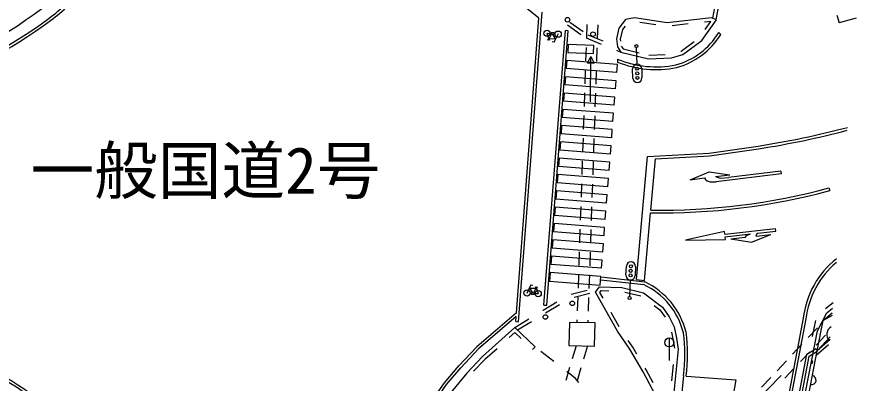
# Model space of a CAD drawing. Units: millimetres, scale not verified. Extents: x 40000 to 680000, y 20000 to 380000.
# Drawn here: x 462144 to 508326, y 277012 to 297162 of the extents above; entities that cross this region are included whole.
import ezdxf
from ezdxf.enums import TextEntityAlignment as Align

# ---------------------------------------------------------------- set-up
doc = ezdxf.new("R2010")
doc.units = ezdxf.units.MM
doc.header["$LTSCALE"] = 1000
doc.layers.add('M-BGD', color=7, linetype='Continuous', lineweight=25)
doc.layers.add('M-STR-STRC', color=7, linetype='Continuous', lineweight=25)
doc.layers.add('M-BMK-HTXT', color=7, linetype='Continuous')
doc.styles.add('ＭＳ ゴシック', font='')
doc.styles.get('ＭＳ ゴシック').set_extended_font_data('MS Gothic')

msp = doc.modelspace()

# ---------------------------------------------------------------- linework, layer by layer
at = {"layer": 'M-BGD'}
for p, q in [((500438, 297078), (500607, 297962)), ((500626, 296999), (500795, 297883)), ((492446, 296712), (493182, 296195)), ((492566, 296872), (493302, 296354)), ((493504, 296730), (493479, 295981)), ((494103, 296711), (494078, 295961)), ((495610, 296652), (495460, 296457)), ((497303, 296724), (496413, 296855)), ((499089, 296768), (498195, 296667)), ((500327, 296908), (499983, 296869)), ((500013, 296458), (500331, 296906)), ((500331, 296906), (500327, 296908)), ((493558, 296175), (494391, 295836)), ((495460, 296457), (495348, 295935)), ((493461, 295998), (494295, 295659)), ((495348, 295935), (495362, 295816)), ((498691, 295276), (499414, 295801)), ((493462, 295481), (493437, 294732)), ((494062, 295461), (494037, 294712)), ((495129, 295320), (495382, 295217)), ((495195, 295509), (495382, 295217)), ((495392, 295549), (495502, 295394)), ((495502, 295394), (496376, 295180)), ((496266, 294552), (496239, 295468)), ((498685, 295274), (498691, 295276)), ((493535, 294614), (493727, 294987)), ((493700, 292487), (493727, 294987)), ((493727, 294987), (493910, 294610)), ((496911, 295049), (497810, 295090)), ((493420, 294232), (493395, 293482)), ((493910, 294610), (493535, 294614)), ((494020, 294212), (493995, 293462)), ((496038, 293795), (496023, 294295)), ((496523, 294309), (496538, 293810)), ((493379, 292983), (493354, 292233)), ((493978, 292963), (493953, 292213)), ((493337, 291733), (493312, 290984)), ((493937, 291713), (493912, 290964)), ((493296, 290484), (493271, 289734)), ((493895, 290464), (493870, 289714)), ((493254, 289235), (493229, 288485)), ((493854, 289215), (493829, 288465)), ((493212, 287985), (493187, 287236)), ((493812, 287965), (493787, 287216)), ((493171, 286736), (493146, 285986)), ((493770, 286716), (493745, 285966)), ((493129, 285487), (493104, 284737)), ((493729, 285467), (493704, 284717)), ((493087, 284237), (493062, 283488)), ((493687, 284217), (493662, 283468)), ((495659, 282953), (495680, 283453)), ((496180, 283431), (496159, 282932)), ((493046, 282988), (493021, 282239)), ((493645, 282968), (493620, 282219)), ((495898, 282693), (495859, 281777)), ((492644, 281905), (493516, 282129)), ((492802, 281739), (493674, 281963)), ((493004, 281739), (492979, 280989)), ((493604, 281719), (493579, 280969)), ((494225, 282003), (494299, 282102)), ((494405, 281684), (494225, 282003)), ((494299, 282102), (494709, 282090)), ((495603, 282021), (496478, 281809)), ((491100, 281025), (491853, 281492)), ((491237, 280874), (492002, 281349)), ((497209, 281292), (497527, 281054)), ((507052, 281425), (506640, 281103)), ((491088, 281018), (491100, 281025)), ((495286, 280115), (494845, 280899)), ((497527, 281054), (497809, 280638)), ((489551, 280081), (490320, 280549)), ((489700, 279938), (490469, 280406)), ((492962, 280490), (492958, 280349)), ((492958, 280349), (492958, 280348)), ((493562, 280470), (493557, 280332)), ((506084, 280455), (505911, 279572)), ((506996, 280732), (506502, 280464)), ((506194, 280066), (505681, 279519)), ((489235, 279528), (489546, 279808)), ((489546, 279808), (489893, 279474)), ((498041, 279503), (498037, 278253)), ((498163, 279817), (498245, 279451)), ((498245, 279451), (498321, 278932)), ((506632, 279656), (506119, 279109)), ((506900, 279560), (506194, 278810)), ((490657, 279015), (490518, 278871)), ((492916, 279074), (492702, 278355)), ((493537, 279059), (493323, 278340)), ((496033, 278989), (495779, 279363)), ((496263, 278604), (496033, 278989)), ((505339, 279155), (504826, 278608)), ((506128, 278554), (506808, 279144)), ((487896, 278325), (488565, 278927)), ((491689, 278205), (490981, 278761)), ((504943, 272268), (506173, 278791)), ((505776, 278744), (505263, 278197)), ((505739, 278688), (505737, 278679)), ((506131, 278915), (506180, 278769)), ((487873, 278298), (487276, 277665)), ((487895, 278319), (487873, 278298)), ((498247, 278037), (498158, 277141)), ((504483, 278243), (503970, 277697)), ((492559, 277876), (492345, 277157)), ((492883, 277267), (492397, 277649)), ((493181, 277861), (492967, 277142)), ((496777, 277742), (496724, 277831)), ((497149, 277038), (496777, 277742)), ((504921, 277833), (504408, 277286)), ((493063, 277050), (492883, 277267)), ((504201, 277432), (502447, 275651)), ((503628, 277332), (503115, 276785))]:
    msp.add_line(p, q, dxfattribs=at)
for points in [[(495382, 295217), (496892, 294848), (498161, 294906), (498781, 295094), (499830, 295855), (500638, 296994), (500356, 297112), (497917, 296837), (496126, 297099), (495639, 297018), (495273, 296543), (495146, 295945), (495195, 295509)], [(504573, 271547), (506195, 279898), (506710, 280885), (507029, 281139)], [(506888, 279412), (506173, 278791), (506502, 280464), (507008, 280882)], [(487762, 278474), (489551, 280081), (490657, 279015)], [(504164, 270983), (505608, 278602), (506131, 278915)], [(504312, 270955), (505743, 278508), (506180, 278769)], [(487762, 278474), (486905, 277562), (486109, 276604), (485207, 275009), (484437, 273327), (483884, 271954), (483365, 270486), (483077, 269301), (483010, 268628), (483143, 260370)]]:
    msp.add_lwpolyline(points, dxfattribs=at)
for points in [[(498149, 275027), (497980, 275037), (496603, 277644), (495864, 278881), (495195, 279869), (493987, 282019), (494200, 282305), (495424, 282269), (496619, 281981), (497674, 281194), (498035, 280660), (498304, 280106), (498441, 279488), (498531, 278875)], [(493935, 279049), (493966, 280323), (492549, 280358), (492518, 279084)]]:
    msp.add_lwpolyline(points, close=True, dxfattribs=at)
for centre, radius in [((492443, 297000), 125), ((493849, 296206), 125), ((496237, 295552), 83.3), ((496273, 294302), 83.3), ((496280, 294052), 83.3), ((496288, 293802), 83.3), ((495919, 283192), 83.3), ((495930, 283442), 83.3), ((495909, 282942), 83.3), ((495856, 281694), 83.3), ((492704, 281402), 125), ((491227, 280652), 125), ((498040, 279253), 250)]:
    msp.add_circle(centre, radius, dxfattribs=at)
for centre, radius, start, end in [((447513, 318732), 26489, 271.054, 307.1666), ((496273, 294302), 250, 1.6732, 181.6732), ((496288, 293802), 250, 181.6732, 1.6732), ((495930, 283442), 250, 357.5681, 177.5681), ((495909, 282942), 250, 177.5681, 357.5681), ((507209, 279689), 500, 121.7826, 220.9115), ((505860, 278176), 75, 259.0146, 79.0146), ((505860, 278176), 60, 259.0146, 79.0146), ((505860, 278176), 50, 259.0146, 79.0146), ((505860, 278176), 50, 259.0146, 79.0146), ((505860, 278176), 50, 259.0146, 79.0146), ((505860, 278176), 50, 259.0146, 79.0146), ((505869, 277182), 250, 259.326, 79.326), ((455815, 267263), 10750, 49.3654, 65.8603)]:
    msp.add_arc(centre, radius, start, end, dxfattribs=at)
at = {"layer": 'M-STR-STRC'}
for p, q in [((490865, 297094), (487512, 299814)), ((489750, 280388), (491040, 297420)), ((489638, 280890), (490865, 297094)), ((507261, 297253), (507385, 296821)), ((508326, 297091), (507385, 296821)), ((491146, 281312), (492325, 296403)), ((491296, 281300), (492474, 296391)), ((491318, 296266), (491539, 296252)), ((491409, 295957), (491318, 296266)), ((491375, 295885), (491568, 296200)), ((491535, 296203), (491543, 296302)), ((491686, 296191), (491535, 296203)), ((491543, 296302), (491694, 296290)), ((491791, 295934), (491630, 296195)), ((491694, 296290), (491686, 296191)), ((491713, 295767), (491939, 296236)), ((492474, 296391), (492325, 296403)), ((500760, 296294), (500870, 296193)), ((491465, 295874), (491317, 295892)), ((491791, 295934), (491409, 295957)), ((491713, 295767), (491597, 295776)), ((492472, 295654), (492453, 295204)), ((492472, 295654), (493874, 295595)), ((493874, 295595), (493855, 295145)), ((492453, 295204), (493855, 295145)), ((492401, 294764), (492366, 294315)), ((495201, 294827), (495194, 294675)), ((495153, 294097), (492366, 294315)), ((492331, 293866), (492296, 293418)), ((495118, 293649), (492331, 293866)), ((495083, 293200), (492296, 293418)), ((495083, 293200), (495118, 293649)), ((492261, 292969), (492226, 292520)), ((495047, 292751), (492261, 292969)), ((495012, 292303), (492226, 292520)), ((495012, 292303), (495047, 292751)), ((492191, 292072), (492156, 291623)), ((494977, 291854), (492191, 292072)), ((494942, 291405), (492156, 291623)), ((494942, 291405), (494977, 291854)), ((492121, 291175), (492086, 290726)), ((494907, 290957), (492121, 291175)), ((494872, 290508), (494907, 290957)), ((494872, 290508), (492086, 290726)), ((492051, 290277), (492016, 289829)), ((494837, 290060), (492051, 290277)), ((494802, 289611), (494837, 290060)), ((494802, 289611), (492016, 289829)), ((491981, 289380), (491945, 288931)), ((494767, 289162), (491981, 289380)), ((494732, 288714), (494767, 289162)), ((496238, 282706), (496838, 289483)), ((497029, 286534), (497279, 289357)), ((494732, 288714), (491945, 288931)), ((504170, 288678), (501292, 288316)), ((504170, 288678), (504189, 288529)), ((491910, 288483), (491875, 288034)), ((494697, 288265), (491910, 288483)), ((494662, 287816), (494697, 288265)), ((499190, 288203), (500244, 288638)), ((499190, 288203), (499984, 288303)), ((499984, 288303), (500029, 288209)), ((500029, 288209), (500134, 288135)), ((500244, 288638), (501373, 288477)), ((500579, 288378), (501373, 288477)), ((500579, 288378), (500833, 288295)), ((504189, 288529), (500617, 288080)), ((500833, 288295), (501292, 288316)), ((494662, 287816), (491875, 288034)), ((500134, 288135), (500289, 288087)), ((500289, 288087), (500617, 288080)), ((506823, 287752), (506872, 287609)), ((491840, 287586), (491805, 287137)), ((494627, 287368), (491840, 287586)), ((494592, 286919), (494627, 287368)), ((494592, 286919), (491805, 287137)), ((491770, 286688), (491735, 286240)), ((494556, 286470), (491770, 286688)), ((494521, 286022), (494556, 286470)), ((496687, 282666), (497016, 286383)), ((494521, 286022), (491735, 286240)), ((491700, 285791), (491665, 285342)), ((494486, 285573), (491700, 285791)), ((494451, 285125), (494486, 285573)), ((501104, 285209), (503886, 285524)), ((503903, 285375), (503886, 285524)), ((494451, 285125), (491665, 285342)), ((501087, 285358), (498926, 284887)), ((501104, 285209), (501087, 285358)), ((501120, 285060), (502512, 285218)), ((501137, 284911), (501120, 285060)), ((501435, 284945), (502230, 285035)), ((501435, 284945), (502562, 284771)), ((502230, 285035), (502284, 285134)), ((502284, 285134), (502512, 285218)), ((502562, 284771), (503621, 285192)), ((502827, 285102), (502886, 285256)), ((502827, 285102), (503621, 285192)), ((502886, 285256), (502909, 285263)), ((502909, 285263), (503903, 285375)), ((491630, 284894), (491595, 284445)), ((494416, 284676), (491630, 284894)), ((494381, 284227), (494416, 284676)), ((498926, 284887), (501137, 284911)), ((494381, 284227), (491595, 284445)), ((491560, 283997), (491525, 283548)), ((494346, 283779), (491560, 283997)), ((494311, 283330), (494346, 283779)), ((494276, 282881), (491490, 283099)), ((494311, 283330), (491525, 283548)), ((494275, 282704), (496633, 282436)), ((494292, 282853), (496688, 282581)), ((496238, 282706), (496687, 282666)), ((490418, 282415), (490206, 281939)), ((490345, 282246), (490728, 282235)), ((490345, 282246), (490514, 281989)), ((490418, 282415), (490534, 282410)), ((490760, 282307), (490576, 281986)), ((490670, 282316), (490818, 282302)), ((490728, 282235), (490827, 281928)), ((490453, 281893), (490458, 281992)), ((490604, 281886), (490453, 281893)), ((490458, 281992), (490609, 281985)), ((490609, 281985), (490604, 281886)), ((490827, 281928), (490607, 281935)), ((491146, 281312), (491296, 281300)), ((489638, 280890), (487449, 279011)), ((489622, 280678), (487546, 278898)), ((489601, 280400), (489622, 280678)), ((489601, 280400), (489750, 280388)), ((505413, 280596), (503720, 271766)), ((505557, 280550), (503868, 271737)), ((498818, 277436), (498577, 274965)), ((498965, 277404), (501706, 277196)), ((501706, 277196), (501063, 273576))]:
    msp.add_line(p, q, dxfattribs=at)
for points in [[(495153, 294097), (495188, 294546), (492401, 294764)], [(496838, 289483), (500244, 289671), (502926, 290052)], [(497279, 289357), (500259, 289522), (502953, 289905)], [(491490, 283099), (491452, 282621), (494239, 282403), (494276, 282881)], [(482023, 238222), (481973, 268393), (482032, 269170), (482386, 270754), (482961, 272366), (483594, 273776), (484560, 275433), (485674, 277032), (486465, 277960), (487449, 279011)], [(482173, 238222), (482123, 268388), (482181, 269148), (482530, 270712), (483100, 272310), (483728, 273707), (484686, 275353), (485793, 276940), (486575, 277858), (487546, 278898)]]:
    msp.add_lwpolyline(points, dxfattribs=at)
for centre, radius in [((491316, 296258), 170), ((491929, 296206), 173), ((490215, 281969), 173), ((490829, 281936), 170)]:
    msp.add_circle(centre, radius, dxfattribs=at)
for centre, radius, start, end in [((458619, 304263), 8925, 306.4104, 322.5347), ((458619, 304263), 9075, 306.4104, 322.5347), ((447935, 318749), 26925, 288.9792, 306.4104), ((447935, 318749), 27075, 288.98, 306.4104), ((497344, 298373), 3998, 285.3669, 328.6825), ((497358, 298339), 4116, 285.2432, 328.5588), ((497326, 299921), 5663, 247.8794, 281.3461), ((497319, 299997), 5586, 247.7275, 281.1943), ((495850, 336082), 46570, 278.7393, 284.9164), ((495858, 336053), 46690, 278.7407, 284.8505), ((497647, 321563), 35034, 268.9883, 285.183), ((497637, 321634), 35256, 268.9907, 285.1854), ((510238, 280026), 4858, 127.9555, 173.2712), ((510279, 279995), 4754, 129.8492, 173.2987), ((494942, 278814), 3997, 14.0602, 64.9818), ((494936, 278810), 4158, 14.1629, 65.0844), ((490634, 278618), 8268, 351.7801, 8.1159), ((490523, 278625), 8530, 351.7661, 8.1019), ((455815, 267263), 11425, 28.4085, 65.8603), ((455815, 267263), 11575, 28.4085, 65.8603)]:
    msp.add_arc(centre, radius, start, end, dxfattribs=at)

# ---------------------------------------------------------------- texts
at = {"layer": 'M-BMK-HTXT', "style": 'ＭＳ ゴシック'}
msp.add_text('一般国道2号', height=2566, dxfattribs=at).set_placement((482149, 286661), align=Align.BOTTOM_RIGHT)

doc.saveas('drawing.dxf')
